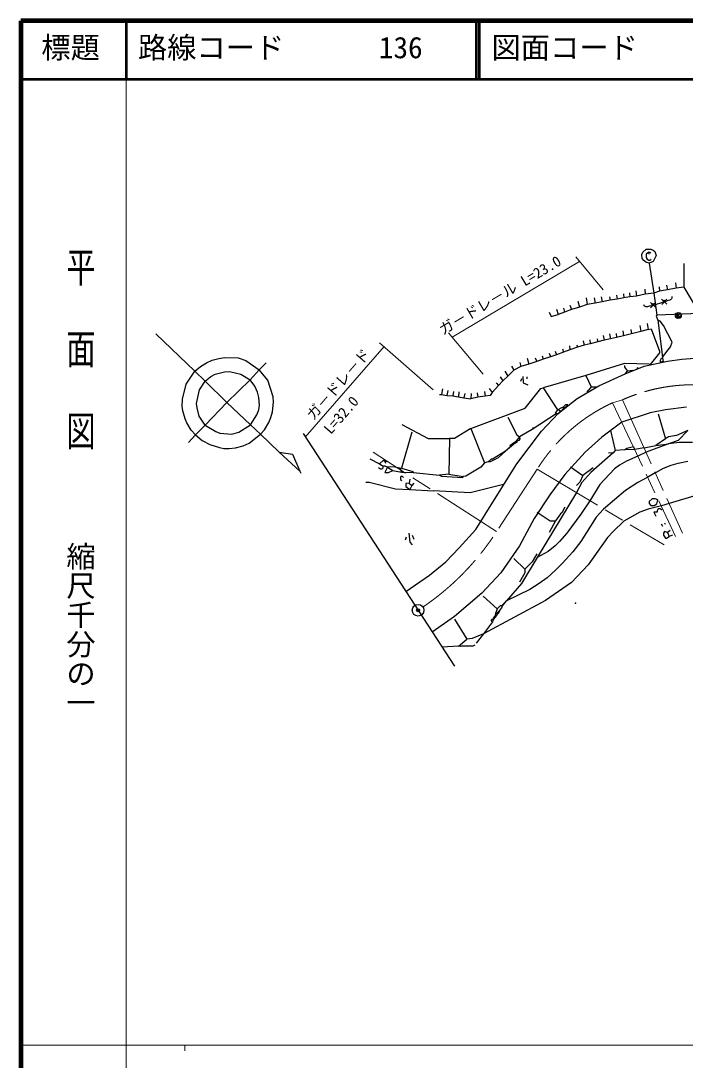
# Model space of a CAD drawing. Units: millimetres, scale not verified. Extents: x -34711 to 605289, y -54262 to 305738.
# Drawn here: x -34711 to 78744, y 128147 to 305738 of the extents above; entities that cross this region are included whole.
import ezdxf
from ezdxf.enums import TextEntityAlignment as Align

# ---------------------------------------------------------------- set-up
doc = ezdxf.new("R2010")
doc.units = ezdxf.units.MM
doc.header["$LTSCALE"] = 1000
doc.header["$PDMODE"] = 32
doc.header["$PDSIZE"] = 500
doc.linetypes.add('CHAIN', pattern=[18.5, 12, -1.5, 3.5, -1.5])
for name, color, linetype, lineweight in [('M-BGD', 7, 'Continuous', 25), ('M-BMK', 2, 'CHAIN', 13), ('M-BMK-HTXT', 7, 'Continuous', 13), ('M-BMK-LINE', 30, 'Continuous', 25), ('M-BMK-SRVR', 3, 'Continuous', 25), ('M-SUV', 7, 'Continuous', 13), ('M-TTL', 2, 'Continuous', 140), ('M-TTL-LINE', 7, 'Continuous', 50), ('M-TTL-TXT', 7, 'Continuous', 13)]:
    doc.layers.add(name, color=color, linetype=linetype, lineweight=lineweight)
doc.layers.add('M-OTRS', color=6, linetype='Continuous')
doc.styles.add('@ＭＳ ゴシック', font='')
doc.styles.add('ＭＳ ゴシック', font='')
doc.styles.get('@ＭＳ ゴシック').set_extended_font_data('@MS Gothic')
doc.styles.get('ＭＳ ゴシック').set_extended_font_data('MS Gothic')

# ---------------------------------------------------------------- blocks, each defined once
blk = doc.blocks.new('BUHIN1')
at = {"color": 3, "linetype": 'Continuous', "lineweight": 25}
for radius in [995, 30]:
    blk.add_circle((0, 0), radius, dxfattribs=at)
blk = doc.blocks.new('plus')
at = {"color": 0, "linetype": 'Continuous', "lineweight": -2}
for p, q in [((-1.25, 0), (1.25, 0)), ((0, -1.25), (0, 1.25))]:
    blk.add_line(p, q, dxfattribs=at)
blk = doc.blocks.new('BUHIN9')
at = {"color": 7, "linetype": 'Continuous', "lineweight": 25}
for radius in [149, 132, 115, 96.8, 79.5, 58.5, 40.5, 23.2, 4.5]:
    blk.add_circle((-43, 143), radius, dxfattribs=at)

msp = doc.modelspace()

# ---------------------------------------------------------------- linework, layer by layer
at = {"layer": 'M-BGD'}
for p, q in [((71506, 266214), (72098, 266722)), ((72098, 266722), (72860, 266722)), ((72860, 266722), (73284, 266552)), ((73284, 266552), (73538, 266298)), ((71336, 265790), (71506, 266214)), ((71421, 265113), (71336, 265790)), ((71675, 264774), (71421, 265113)), ((72014, 264520), (71675, 264774)), ((72522, 266214), (72098, 265875)), ((72098, 265875), (72098, 265282)), ((72098, 265282), (72268, 265028)), ((72268, 265028), (72522, 264859)), ((72522, 266214), (72691, 266214)), ((72522, 266214), (72522, 265875)), ((72522, 264859), (72776, 264859)), ((72691, 266214), (72860, 266044)), ((72776, 264859), (72945, 265028)), ((73792, 265621), (73284, 264605)), ((73538, 266298), (73792, 265621)), ((72606, 264351), (72014, 264520)), ((73284, 264605), (72606, 264351)), ((72606, 264351), (73368, 259186)), ((78533, 264266), (78533, 260202)), ((70320, 259610), (70405, 258678)), ((71844, 259864), (71929, 259017)), ((74384, 259525), (73368, 259186)), ((74300, 260287), (74384, 259525)), ((75739, 259779), (74384, 259525)), ((75570, 260541), (75739, 259779)), ((77178, 260033), (75739, 259779)), ((77094, 260964), (77178, 260033)), ((78533, 260202), (77178, 260033)), ((78533, 260202), (81158, 255715)), ((60414, 257832), (60668, 256816)), ((61854, 258424), (62023, 257239)), ((63208, 258424), (63378, 257493)), ((64563, 257747), (63378, 257493)), ((64394, 258594), (64563, 257747)), ((65918, 258001), (64563, 257747)), ((65833, 258594), (65918, 258001)), ((67103, 258170), (65918, 258001)), ((67018, 258848), (67103, 258170)), ((68288, 258424), (67103, 258170)), ((68204, 259102), (68288, 258424)), ((69304, 258594), (68288, 258424)), ((69220, 259271), (69304, 258594)), ((70405, 258678), (69304, 258594)), ((71929, 259017), (70405, 258678)), ((73368, 259186), (71929, 259017)), ((73260, 257154), (75159, 257727)), ((73368, 259186), (73876, 255461)), ((75159, 257727), (75638, 257871)), ((55504, 255969), (55842, 255207)), ((56774, 256477), (57028, 255546)), ((58128, 255969), (57028, 255546)), ((57959, 256646), (58128, 255969)), ((59314, 256392), (58128, 255969)), ((59060, 257154), (59314, 256392)), ((60668, 256816), (59314, 256392)), ((62023, 257239), (60668, 256816)), ((63378, 257493), (62023, 257239)), ((72782, 257010), (73260, 257154)), ((55842, 255207), (57028, 255546)), ((72268, 254022), (72437, 253006)), ((73876, 255461), (73792, 255292)), ((73792, 255292), (74046, 254614)), ((81158, 255715), (73876, 255461)), ((74046, 254614), (74892, 248264)), ((74469, 254445), (74046, 254614)), ((75062, 253683), (74469, 254445)), ((65833, 252244), (66002, 251397)), ((66934, 252328), (67018, 251651)), ((68119, 252752), (68204, 251905)), ((69558, 252244), (68204, 251905)), ((69474, 253006), (69558, 252244)), ((71167, 252667), (69558, 252244)), ((70998, 253683), (71167, 252667)), ((72437, 253006), (71167, 252667)), ((72437, 253006), (72945, 253090)), ((72945, 253090), (74384, 249280)), ((76501, 250804), (75062, 253683)), ((61346, 251058), (61515, 250296)), ((62531, 250550), (61515, 250296)), ((62446, 251228), (62531, 250550)), ((63801, 250889), (62531, 250550)), ((63716, 251397), (63801, 250889)), ((64902, 251143), (63801, 250889)), ((64732, 251990), (64902, 251143)), ((66002, 251397), (64902, 251143)), ((67018, 251651), (66002, 251397)), ((68204, 251905), (67018, 251651)), ((76247, 250042), (76501, 250804)), ((55504, 248942), (55758, 248349)), ((56774, 248688), (55758, 248349)), ((56520, 249280), (56774, 248688)), ((57959, 249111), (56774, 248688)), ((57790, 249704), (57959, 249111)), ((59060, 249534), (57959, 249111)), ((58975, 250212), (59060, 249534)), ((60330, 249958), (59060, 249534)), ((60245, 250381), (60330, 249958)), ((61515, 250296), (60330, 249958)), ((74384, 249026), (72776, 246994)), ((74384, 249280), (74384, 249026)), ((74892, 248264), (76247, 250042)), ((50508, 247333), (50678, 246656)), ((52032, 247079), (50678, 246656)), ((51778, 248095), (52032, 247079)), ((53387, 247502), (52032, 247079)), ((53133, 248180), (53387, 247502)), ((54488, 247926), (53387, 247502)), ((54318, 248518), (54488, 247926)), ((55758, 248349), (54488, 247926)), ((68373, 247164), (61769, 245132)), ((72606, 247079), (68373, 247164)), ((71731, 246729), (75744, 247610)), ((72606, 247079), (72776, 246994)), ((74638, 248010), (74469, 247672)), ((74469, 247672), (74469, 247418)), ((74977, 247502), (74469, 247418)), ((74892, 248095), (74638, 248010)), ((74892, 248264), (74892, 248095)), ((74892, 248095), (74977, 247502)), ((75744, 247610), (78175, 247951)), ((78175, 247951), (81137, 248156)), ((47968, 245894), (48476, 245047)), ((49492, 246063), (48476, 245047)), ((49069, 246740), (49492, 246063)), ((50678, 246656), (49492, 246063)), ((61769, 245132), (54488, 243015)), ((61769, 245132), (62700, 243184)), ((64019, 243371), (68469, 245437)), ((68373, 246825), (68373, 246571)), ((68373, 246571), (68881, 245894)), ((68469, 245437), (71731, 246729)), ((68542, 245470), (68881, 245894)), ((69812, 245978), (68881, 245894)), ((70574, 246486), (70490, 246232)), ((46868, 243438), (45767, 242253)), ((46444, 243862), (46868, 243438)), ((47630, 244200), (46868, 243438)), ((47122, 244878), (47630, 244200)), ((48476, 245047), (47630, 244200)), ((50762, 244539), (50593, 244116)), ((51016, 244962), (51101, 243862)), ((51101, 243862), (51863, 243523)), ((51694, 244878), (51694, 244539)), ((60302, 241191), (64019, 243371)), ((36792, 241914), (37131, 241914)), ((37300, 242846), (37131, 241914)), ((37131, 241914), (38062, 241745)), ((38232, 242592), (38062, 241745)), ((38062, 241745), (39078, 241660)), ((39163, 242422), (39078, 241660)), ((39078, 241660), (40010, 241491)), ((40094, 242338), (40010, 241491)), ((41110, 242084), (40941, 241322)), ((42211, 242084), (42126, 241152)), ((43227, 242168), (43312, 241406)), ((44582, 241576), (43312, 241406)), ((44497, 242422), (44582, 241576)), ((45428, 241745), (44582, 241576)), ((45259, 242930), (45767, 242253)), ((45767, 242253), (45428, 241745)), ((51440, 239544), (54064, 242930)), ((54064, 242930), (54488, 243015)), ((54488, 243015), (56943, 239290)), ((62023, 242338), (62277, 242676)), ((62700, 243184), (62277, 242676)), ((62700, 243184), (63462, 243184)), ((63462, 243184), (63801, 243269)), ((40010, 241491), (40941, 241322)), ((40941, 241322), (42126, 241152)), ((43312, 241406), (42126, 241152)), ((57085, 238684), (60302, 241191)), ((58298, 240136), (57959, 239798)), ((57959, 239798), (57959, 239628)), ((58721, 240136), (58213, 239628)), ((58721, 240136), (58298, 240136)), ((42126, 236072), (51440, 239544)), ((48476, 238020), (50000, 234972)), ((56689, 238612), (52625, 235903)), ((54211, 235617), (57085, 238684)), ((56943, 239290), (56520, 238697)), ((56520, 238697), (56689, 238612)), ((57028, 238612), (56689, 238612)), ((56943, 239290), (57790, 239713)), ((57112, 239290), (56943, 239290)), ((57366, 239036), (57028, 238612)), ((57366, 239036), (57112, 239290)), ((57620, 239120), (57366, 239036)), ((57874, 239374), (57620, 239120)), ((57790, 239713), (57959, 239628)), ((57959, 239628), (57874, 239374)), ((58213, 239628), (57959, 239628)), ((72788, 238733), (67900, 237162)), ((75356, 239273), (72788, 238733)), ((74130, 238612), (75400, 234294)), ((78956, 239713), (75356, 239273)), ((30358, 236750), (34845, 234379)), ((52794, 236242), (52625, 235903)), ((67900, 237162), (64484, 234625)), ((32051, 235480), (30273, 229299)), ((42126, 236072), (39332, 234379)), ((42126, 236072), (44497, 230230)), ((50424, 234633), (49916, 234040)), ((49996, 230038), (54211, 235617)), ((50000, 234972), (50424, 234633)), ((52625, 235903), (50424, 234633)), ((50424, 234633), (50508, 234294)), ((64484, 234625), (61677, 232040)), ((66002, 235734), (66764, 232347)), ((75908, 234633), (75400, 234294)), ((77263, 234887), (75908, 234633)), ((79210, 235734), (77263, 234887)), ((79210, 235734), (77517, 234040)), ((34845, 234379), (38486, 234379)), ((38486, 234379), (38401, 228283)), ((39332, 234379), (38486, 234379)), ((49746, 233617), (48053, 232178)), ((48900, 232940), (48053, 232178)), ((49577, 233702), (48815, 233109)), ((48815, 233109), (48900, 232940)), ((49746, 233617), (49577, 233702)), ((50000, 233956), (49662, 233786)), ((49662, 233786), (49746, 233617)), ((49746, 233617), (50085, 233871)), ((49916, 234040), (50000, 233956)), ((50339, 234040), (50000, 233956)), ((50085, 233871), (50000, 233956)), ((50508, 234294), (50339, 234040)), ((68796, 232686), (68458, 232432)), ((69897, 232940), (68796, 232686)), ((69897, 232940), (70066, 232516)), ((71760, 232770), (70066, 232516)), ((71760, 232770), (73707, 233194)), ((75908, 233448), (72098, 232008)), ((75400, 234294), (73707, 233194)), ((73707, 233194), (75908, 233448)), ((77517, 234040), (75908, 233448)), ((77686, 233702), (75908, 233448)), ((79972, 233702), (77686, 233702)), ((24915, 230908), (26548, 230061)), ((46783, 231077), (45428, 230400)), ((48053, 232178), (45852, 230823)), ((48053, 232178), (46783, 231077)), ((61677, 232040), (58165, 228233)), ((66426, 231924), (62616, 228537)), ((66426, 231924), (65664, 231839)), ((66764, 232347), (66426, 231924)), ((68458, 232432), (66764, 232347)), ((70066, 232516), (68458, 232432)), ((70659, 231331), (68712, 230484)), ((72098, 232008), (70659, 231331)), ((26717, 229130), (26378, 229384)), ((27225, 230654), (26548, 230061)), ((26548, 230061), (27140, 229638)), ((26886, 229130), (26717, 229130)), ((27056, 229214), (26886, 229130)), ((27140, 229638), (27056, 229214)), ((27140, 229638), (27310, 229722)), ((27225, 230654), (27479, 230484)), ((27310, 229722), (27479, 229722)), ((27902, 230400), (27479, 230484)), ((27479, 230484), (27564, 230146)), ((27479, 229722), (27902, 229468)), ((27902, 229468), (27479, 228537)), ((29172, 229553), (27902, 229468)), ((27902, 229468), (28834, 228876)), ((29172, 229553), (30019, 229384)), ((30019, 229384), (30273, 229299)), ((30019, 229384), (30273, 228622)), ((30273, 229299), (32220, 228706)), ((43820, 229468), (41280, 227944)), ((44497, 230230), (43820, 229468)), ((45090, 230400), (44497, 230230)), ((45598, 230823), (45090, 230400)), ((45428, 230400), (45090, 230400)), ((45852, 230823), (45598, 230823)), ((45881, 223492), (49996, 230038)), ((59144, 229553), (61261, 228029)), ((63039, 229384), (61261, 228029)), ((66680, 229214), (64140, 226505)), ((67526, 229807), (66680, 229214)), ((68712, 230484), (67526, 229807)), ((73707, 228537), (75062, 229299)), ((75062, 229299), (76332, 229807)), ((76332, 229807), (77517, 230146)), ((77517, 230146), (79210, 230484)), ((27479, 228537), (28072, 228537)), ((28072, 228537), (28834, 228876)), ((28834, 228876), (30273, 228622)), ((30188, 227860), (30104, 227690)), ((30104, 227690), (30104, 227352)), ((30104, 227352), (30358, 227182)), ((30442, 227860), (30188, 227860)), ((30273, 228622), (30612, 228622)), ((30612, 227690), (30442, 227860)), ((30612, 228622), (32305, 228537)), ((31712, 227436), (31628, 226759)), ((32220, 228706), (32305, 228537)), ((32305, 228537), (36792, 228114)), ((38401, 228283), (36792, 228114)), ((36792, 228114), (37131, 227944)), ((37131, 227944), (40772, 227690)), ((38401, 228283), (40856, 227860)), ((40772, 227690), (40856, 227860)), ((41280, 227944), (40856, 227860)), ((58165, 228233), (55620, 224742)), ((61261, 228029), (60753, 226928)), ((62616, 228537), (61092, 226844)), ((72352, 227775), (70659, 226844)), ((73707, 228537), (72352, 227775)), ((24204, 226928), (24770, 226928)), ((24770, 226928), (29257, 225743)), ((29257, 225743), (31712, 225658)), ((31628, 226759), (31035, 226674)), ((31035, 226674), (31035, 226166)), ((31035, 226166), (31712, 225658)), ((31628, 226759), (32051, 226336)), ((32051, 226336), (31712, 225658)), ((31712, 225658), (35776, 225404)), ((32390, 226759), (32051, 226336)), ((47714, 226505), (42042, 225066)), ((60753, 226928), (60160, 226336)), ((61092, 226844), (60160, 225150)), ((64140, 226505), (62446, 223711)), ((70659, 226844), (68542, 225489)), ((42042, 225066), (35776, 225404)), ((55620, 224742), (52945, 220711)), ((60160, 225150), (53472, 214059)), ((68542, 225489), (64817, 222272)), ((73114, 224050), (72606, 223626)), ((73622, 224050), (73114, 224050)), ((74046, 223880), (73622, 224050)), ((73876, 223203), (74046, 223880)), ((80396, 224558), (75993, 223288)), ((43017, 218805), (45881, 223492)), ((58213, 222610), (57705, 221679)), ((62446, 223711), (60922, 221425)), ((64817, 222272), (63547, 220917)), ((72437, 222272), (70998, 221764)), ((74723, 222864), (72437, 222272)), ((72606, 223626), (72606, 223288)), ((72606, 223288), (72860, 222949)), ((72860, 222949), (73453, 222949)), ((73453, 222949), (73876, 223203)), ((74130, 222356), (73961, 222018)), ((73961, 222018), (73961, 221764)), ((74469, 222356), (74130, 222356)), ((74808, 222102), (74469, 222356)), ((75993, 223288), (74723, 222864)), ((52945, 220711), (50454, 216044)), ((53472, 221764), (55673, 220324)), ((56604, 220324), (55504, 218292)), ((55673, 220324), (56604, 220324)), ((57451, 221510), (56604, 220324)), ((57705, 221679), (57451, 221510)), ((60922, 221425), (58552, 218208)), ((63547, 220917), (60922, 216768)), ((68288, 220240), (66426, 218462)), ((70998, 221764), (68288, 220240)), ((73961, 221764), (73368, 221764)), ((73368, 221764), (73707, 221086)), ((40156, 215683), (43017, 218805)), ((66426, 218462), (65494, 217446)), ((74638, 219816), (74892, 219393)), ((75231, 218462), (75062, 218208)), ((75231, 219986), (75316, 219732)), ((75739, 218292), (75231, 218462)), ((76162, 218631), (75739, 218292)), ((31120, 217530), (30950, 217022)), ((31543, 218208), (31712, 216684)), ((31712, 216684), (32136, 216176)), ((32136, 217869), (32390, 217192)), ((57282, 216768), (56520, 216006)), ((58552, 218208), (57282, 216768)), ((60922, 216768), (59568, 214990)), ((65494, 217446), (62192, 212789)), ((75062, 218208), (75062, 217869)), ((75062, 217869), (75400, 217361)), ((75400, 217361), (75570, 217361)), ((75570, 217361), (75993, 217615)), ((75739, 218292), (75993, 217615)), ((76586, 217869), (75993, 217615)), ((37895, 213300), (40156, 215683)), ((50454, 216044), (47280, 211421)), ((55334, 215075), (53472, 214059)), ((56520, 216006), (55334, 215075)), ((59568, 214990), (57790, 213043)), ((35100, 211041), (37895, 213300)), ((49492, 213890), (51355, 212027)), ((53472, 214059), (50762, 209572)), ((52625, 213297), (51355, 212027)), ((53387, 214652), (52625, 213297)), ((47280, 211421), (44008, 207955)), ((51355, 211434), (50424, 209826)), ((51355, 212027), (51355, 211434)), ((56604, 211858), (55165, 210588)), ((57790, 213043), (56604, 211858)), ((62192, 212789), (59314, 209741)), ((31048, 208224), (35100, 211041)), ((50762, 209572), (48222, 206608)), ((53810, 209572), (52202, 208556)), ((55165, 210588), (53810, 209572)), ((59314, 209741), (54911, 206693)), ((44008, 207955), (39337, 203944)), ((52202, 208556), (48222, 206608)), ((44243, 207455), (46614, 205254)), ((54911, 206693), (44328, 201020)), ((47460, 205846), (48222, 206608)), ((47545, 205762), (48222, 206608)), ((46614, 205254), (46360, 204492)), ((46360, 204492), (46529, 204492)), ((46360, 204407), (46529, 204492)), ((46444, 204068), (46360, 204407)), ((46444, 204068), (46698, 204322)), ((47122, 205084), (46529, 204492)), ((46783, 204407), (46529, 204492)), ((46698, 204322), (46529, 204492)), ((46614, 205254), (47206, 205846)), ((47122, 205084), (46783, 204407)), ((47122, 205084), (47460, 205423)), ((47206, 205846), (47460, 205846)), ((47460, 205423), (47545, 205762)), ((39337, 203944), (35561, 201293)), ((39332, 203476), (41449, 200089)), ((45852, 203052), (44328, 201020)), ((45598, 203306), (45852, 203560)), ((45852, 203052), (45598, 203306)), ((45852, 203560), (46021, 203476)), ((46021, 203476), (45852, 203052)), ((46275, 204153), (45936, 203645)), ((45936, 203645), (46021, 203476)), ((46444, 204068), (46021, 203476)), ((46444, 204068), (46275, 204153)), ((44328, 201020), (42380, 200174)), ((44328, 201020), (43058, 199412)), ((40010, 198904), (37233, 198725)), ((40010, 198904), (41449, 200089)), ((40348, 198819), (40010, 198904)), ((40518, 198904), (40348, 198819)), ((42465, 198904), (40518, 198904)), ((42380, 200174), (41449, 200089)), ((42804, 199073), (42465, 198904))]:
    msp.add_line(p, q, dxfattribs=at)
for points in [[(76451, 258639), (76468, 258547), (76469, 258441), (76445, 258329), (76409, 258250), (76351, 258165), (76276, 258095), (76198, 258048), (76117, 258016), (75638, 257871)], [(72782, 257010), (72303, 256865), (72204, 256846), (72111, 256844), (72010, 256866), (71921, 256901), (71835, 256962), (71765, 257029), (71712, 257120), (71680, 257199)], [(77546, 255706), (77498, 255724), (77449, 255722), (77396, 255706), (77346, 255674), (77279, 255603), (77238, 255536), (77223, 255440), (77242, 255357), (77302, 255275), (77481, 255107), (77571, 255050), (77642, 255035), (77730, 255052), (77806, 255105), (77871, 255174), (77915, 255232), (77924, 255275), (77924, 255323), (77909, 255358)]]:
    msp.add_lwpolyline(points, dxfattribs=at)
for centre, radius in [((77570, 255383), 498), ((60012, 206234), 31.2), ((60012, 206234), 25), ((60012, 206234), 18.8), ((60012, 206234), 12.5), ((60012, 206234), 6.3)]:
    msp.add_circle(centre, radius, dxfattribs=at)
at = {"layer": 'M-BMK'}
for p, q in [((66341, 240475), (68034, 240983)), ((66341, 240475), (77094, 217615)), ((68034, 240983), (78279, 218208)), ((46529, 218462), (25447, 232008)), ((53472, 229130), (46529, 218462)), ((53472, 229130), (46529, 218462)), ((53472, 229130), (75146, 216176))]:
    msp.add_line(p, q, dxfattribs=at)
for centre, radius, start, end in [((80184, 213554), 30000, 47.91403, 113.89252), ((78917, 213239), 30000, 114.78421, 148.01303), ((8686, 242813), 45000, 304.17197, 327.24036)]:
    msp.add_arc(centre, radius, start, end, dxfattribs=at)
at = {"layer": 'M-BMK-HTXT'}
for p, q in [((38950, 251674), (60709, 264628)), ((60069, 265397), (64747, 259781)), ((44222, 245346), (38310, 252443)), ((26567, 250741), (35715, 242657)), ((13873, 234602), (27316, 250079))]:
    msp.add_line(p, q, dxfattribs=at)
at = {"layer": 'M-BMK-LINE'}
msp.add_line((13485, 235198), (39335, 195496), dxfattribs=at)
at = {"layer": 'M-BMK-SRVR'}
for p, q in [((-11679, 252250), (-4979, 245894)), ((-4047, 246669), (-2991, 247303)), ((-2991, 247303), (-2053, 247730)), ((-2053, 247730), (-908, 248036)), ((-908, 248036), (95, 248218)), ((95, 248218), (2397, 248133)), ((2397, 248133), (3739, 247704)), ((3739, 247704), (6004, 246120)), ((6004, 246120), (7175, 247310)), ((-6482, 243650), (-4979, 245894)), ((-4979, 245894), (-4047, 246669)), ((-4979, 245894), (-3205, 244178)), ((-2273, 244954), (-1500, 245336)), ((-1500, 245336), (55, 245753)), ((55, 245753), (916, 245809)), ((916, 245809), (2875, 245369)), ((2875, 245369), (4452, 244389)), ((4452, 244389), (6004, 246120)), ((7451, 244316), (6004, 246120)), ((-7117, 241113), (-6482, 243650)), ((-4207, 242682), (-3205, 244178)), ((-3205, 244178), (-2273, 244954)), ((-3205, 244178), (492, 240523)), ((492, 240523), (4452, 244389)), ((5272, 243294), (4452, 244389)), ((8383, 241498), (7451, 244316)), ((-4722, 240354), (-4207, 242682)), ((5720, 242274), (5272, 243294)), ((5961, 241375), (5720, 242274)), ((-7138, 239881), (-7117, 241113)), ((-7022, 239123), (-7138, 239881)), ((-4607, 239595), (-4722, 240354)), ((-3201, 236641), (492, 240523)), ((492, 240523), (4499, 236688)), ((5914, 239259), (6044, 240083)), ((6044, 240083), (5961, 241375)), ((8282, 238929), (8460, 240554)), ((8460, 240554), (8383, 241498)), ((-6649, 237733), (-7022, 239123)), ((-4234, 238205), (-4607, 239595)), ((-3201, 236641), (-4234, 238205)), ((4499, 236688), (5620, 238391)), ((5620, 238391), (5914, 239259)), ((7635, 237090), (8010, 237980)), ((8010, 237980), (8282, 238929)), ((-6371, 237019), (-6649, 237733)), ((-5611, 235820), (-6371, 237019)), ((-4857, 234970), (-3201, 236641)), ((-3201, 236641), (-1417, 235541)), ((2548, 235465), (4499, 236688)), ((4499, 236688), (6230, 235136)), ((6916, 235846), (7635, 237090)), ((-6088, 233676), (-4857, 234970)), ((-4857, 234970), (-5611, 235820)), ((-4857, 234970), (-3733, 234044)), ((-1417, 235541), (-734, 235286)), ((-734, 235286), (1322, 235136)), ((1322, 235136), (2548, 235465)), ((4285, 233563), (6230, 235136)), ((6230, 235136), (6916, 235846)), ((6230, 235136), (9424, 232048)), ((-3733, 234044), (-2407, 233348)), ((-2407, 233348), (-776, 232820)), ((-776, 232820), (-33, 232669)), ((-33, 232669), (850, 232643)), ((850, 232643), (1957, 232764)), ((1957, 232764), (3266, 233114)), ((3266, 233114), (4285, 233563)), ((9424, 232048), (12929, 228780)), ((9424, 232048), (11710, 231695)), ((11710, 231695), (12929, 228780)), ((12929, 228780), (13099, 228474))]:
    msp.add_line(p, q, dxfattribs=at)
at = {"layer": 'M-OTRS'}
msp.add_point((33128, 205030), dxfattribs=at)
at = {"layer": 'M-SUV'}
for p, q in [((-16711, 295738), (-16711, -54262)), ((-34711, 130738), (504289, 130738)), ((-6711, 130738), (-6711, 129738))]:
    msp.add_line(p, q, dxfattribs=at)
at = {"layer": 'M-TTL'}
for p, q in [((-34711, 305738), (-34711, -54262)), ((605289, 305738), (-34711, 305738))]:
    msp.add_line(p, q, dxfattribs=at)
at = {"layer": 'M-TTL-LINE'}
for p, q in [((-16711, 305738), (-16711, 295738)), ((43039, 305738), (43039, 295738)), ((43539, 305738), (43539, 295738)), ((-34711, 295738), (605289, 295738))]:
    msp.add_line(p, q, dxfattribs=at)

# ---------------------------------------------------------------- block references
at = {"layer": 'M-BGD', "xscale": 500, "yscale": 500, "rotation": 47}
for p in [(73260, 257154), (75159, 257727), (77570, 255383)]:
    msp.add_blockref('plus', p, dxfattribs=at)
at = {"layer": 'M-BGD'}
for p in [(75159, 257727), (73260, 257154)]:
    msp.add_blockref('BUHIN9', p, dxfattribs=at)
at = {"layer": 'M-BMK-SRVR'}
msp.add_blockref('BUHIN1', (33128, 205029), dxfattribs=at)

# ---------------------------------------------------------------- texts
at = {"layer": 'M-BMK-HTXT', "style": 'ＭＳ ゴシック'}
for s, rotation, p in [('ガ－ドレ－ル L=23.0', 30.8, (37668, 251518)), ('ガ－ドレ－ド', 49, (15679, 237017)), ('L=32.0', 49, (18647, 234594))]:
    msp.add_text(s, height=1833, rotation=rotation, dxfattribs=at).set_placement(p, align=Align.BOTTOM_LEFT)
at = {"layer": 'M-SUV', "style": '@ＭＳ ゴシック', "width": 1.4}
msp.add_text('平  面  図', height=3666, rotation=270, dxfattribs=at).set_placement((-27434, 267213), align=Align.BOTTOM_LEFT)
at = {"layer": 'M-SUV', "style": '@ＭＳ ゴシック'}
msp.add_text('縮尺千分の一', height=3666, rotation=270, dxfattribs=at).set_placement((-27434, 216769), align=Align.BOTTOM_LEFT)
at = {"layer": 'M-TTL-TXT', "style": 'ＭＳ ゴシック'}
for s, p in [('標題', (-31211, 298238)), ('路線コード', (-14711, 298238)), ('136', (26431, 298238)), ('図面コード', (45668, 298238))]:
    msp.add_text(s, height=3666, dxfattribs=at).set_placement(p, align=Align.BOTTOM_LEFT)

doc.saveas('drawing.dxf')
